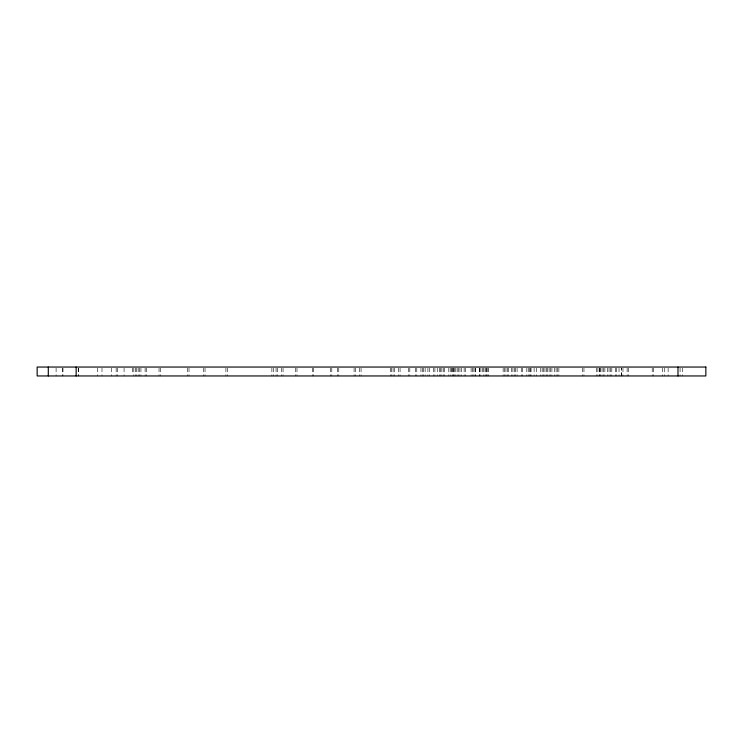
<?xml version="1.0" encoding="UTF-8"?>
<svg xmlns="http://www.w3.org/2000/svg" width="743" height="743" viewBox="0 0 743 743"><rect width="100%" height="100%" fill="white"/><g stroke="black" fill="none" stroke-linecap="round" stroke-linejoin="round"><path stroke-width="0.56" stroke-dasharray="3.71 2.79" d="M682.278 368.156L682.278 375.958M680.077 368.156L680.077 375.958M668.124 368.156L668.124 375.958M664.753 368.156L664.753 375.958M662.552 368.156L662.552 375.958M653.617 368.156L653.617 375.958M652.205 368.156L652.205 375.958M628.541 368.156L628.541 375.958M627.129 368.156L627.129 375.958M622.968 368.156L622.968 375.958M619.03 368.156L619.03 375.958M616.579 368.156L616.579 375.958M615.687 368.156L615.687 375.958M611.823 368.156L611.823 375.958M610.412 368.156L610.412 375.958M609.037 368.156L609.037 375.958M607.625 368.156L607.625 375.958M604.876 368.156L604.876 375.958M603.465 368.156L603.465 375.958M602.053 368.156L602.053 375.958M600.678 368.156L600.678 375.958M599.861 368.156L599.861 375.958M599.267 368.156L599.267 375.958M597.892 368.156L597.892 375.958M596.48 368.156L596.48 375.958M583.961 368.156L583.961 375.958M582.549 368.156L582.549 375.958M558.885 368.156L558.885 375.958M557.473 368.156L557.473 375.958M556.098 368.156L556.098 375.958M554.687 368.156L554.687 375.958M551.91 368.156L551.91 375.958M550.526 368.156L550.526 375.958M549.114 368.156L549.114 375.958M547.74 368.156L547.74 375.958M546.328 368.156L546.328 375.958M544.953 368.156L544.953 375.958M543.542 368.156L543.542 375.958M542.167 368.156L542.167 375.958M540.755 368.156L540.755 375.958M536.585 368.156L536.585 375.958M534.106 368.156L534.106 375.958M531.022 368.156L531.022 375.958M530.762 368.156L530.762 375.958M529.61 368.156L529.61 375.958M528.236 368.156L528.236 375.958M526.824 368.156L526.824 375.958M522.663 368.156L522.663 375.958M521.252 368.156L521.252 375.958M517.091 368.156L517.091 375.958M515.679 368.156L515.679 375.958M514.286 368.156L514.286 375.958M512.911 368.156L512.911 375.958M511.5 368.156L511.5 375.958M508.732 368.156L508.732 375.958M507.32 368.156L507.32 375.958M505.946 368.156L505.946 375.958M504.534 368.156L504.553 375.958M503.141 368.156L503.141 375.958M488.244 368.156L488.244 375.958M487.835 368.156L487.835 375.958M486.424 368.156L486.442 375.958M486.015 368.156L486.015 375.958M485.03 368.156L485.03 375.958M483.656 368.156L483.656 375.958M482.244 368.156L482.244 373.729M480.87 368.156L480.87 375.958M479.644 368.156L479.644 375.958M479.458 368.156L479.458 375.958M475.297 368.156L475.297 375.958M475.111 368.156L475.111 375.958M473.885 368.156L473.885 375.958M472.511 368.156L472.511 375.958M471.099 368.156L471.099 375.958M465.545 368.156L465.545 375.958M464.134 368.156L464.134 375.958M461.366 368.156L461.366 375.958M459.954 368.156L459.954 375.958M458.58 368.156L458.58 375.958M457.168 368.156L457.168 375.958M455.793 368.156L455.793 375.958M454.382 368.156L454.382 375.958M453.564 368.156L453.564 375.958M453.007 368.156L453.007 375.958M452.153 368.156L452.153 375.958M451.595 368.156L451.595 373.729M450.221 368.156L450.221 375.958M448.809 368.156L448.809 375.958M444.648 368.156L444.648 375.958M443.237 368.156L443.237 375.958M441.862 368.156L441.862 375.958M440.45 368.156L440.45 375.958M439.484 368.156L439.484 375.958M437.255 368.156L437.255 375.958M434.896 368.156L434.896 375.958M433.485 368.156L433.485 375.958M429.324 368.156L429.324 375.958M427.912 368.156L427.912 375.958M425.145 368.156L425.145 375.958M423.733 368.156L423.733 375.958M422.358 368.156L422.358 375.958M420.947 368.156L420.947 375.958M416.786 368.156L416.786 375.958M415.374 368.156L415.374 375.958M409.82 368.156L409.82 375.958M408.409 368.156L408.409 375.958M400.068 368.156L400.068 375.958M398.657 368.156L398.657 375.958M394.496 368.156L394.496 375.958M393.084 368.156L393.084 375.958M391.71 368.156L391.71 375.958M390.298 368.156L390.298 375.958M361.061 368.156L361.061 375.958M359.649 368.156L359.649 375.958M355.488 368.156L355.488 375.958M354.077 368.156L354.077 375.958M338.771 368.156L338.771 375.958M337.359 368.156L337.359 375.958M331.805 368.156L331.805 375.958M330.394 368.156L330.394 375.958M313.695 368.156L313.695 375.958M312.283 368.156L312.283 375.958M296.977 368.156L296.977 375.958M295.565 368.156L295.565 375.958M283.046 368.156L283.046 375.958M281.634 368.156L281.634 375.958M277.473 368.156L277.473 375.958M276.062 368.156L276.062 375.958M273.294 368.156L273.294 375.958M271.882 368.156L271.882 375.958M227.321 368.156L227.321 375.958M225.909 368.156L225.909 375.958M205.031 368.156L205.031 375.958M203.619 368.156L203.619 375.958M189.01 368.156L189.01 375.958M187.598 368.156L187.598 375.958M160.451 368.156L160.451 375.958M159.039 368.156L159.039 375.958M146.52 368.156L146.52 375.958M145.108 368.156L145.108 375.958M140.947 368.156L140.947 375.958M139.535 368.156L139.535 375.958M138.161 368.156L138.161 375.958M136.768 368.156L136.749 375.958M135.356 368.156L135.356 375.958M133.814 368.156L133.814 375.958M132.403 368.156L132.403 373.729M124.081 368.156L124.081 375.958M117.394 368.156L117.394 375.958M116.149 368.156L116.149 375.958M111.617 368.156L111.617 375.958M101.995 368.156L101.995 375.958M97.463 368.156L97.463 375.958M78.647 368.156L78.647 375.958M78.247 368.156L78.247 375.958M62.923 368.156L62.923 375.958M62.783 368.156L62.783 375.958M56.096 368.156L56.096 375.958M621.594 375.958L621.594 368.156L621.557 375.958"/><path stroke-width="1.11" d="M677.987 367.042L677.987 375.958M76.157 367.042L76.157 375.958M48.295 367.042L48.295 375.958M705.85 367.042L37.15 367.042L37.15 375.958L705.85 375.958L705.85 367.042"/></g></svg>
